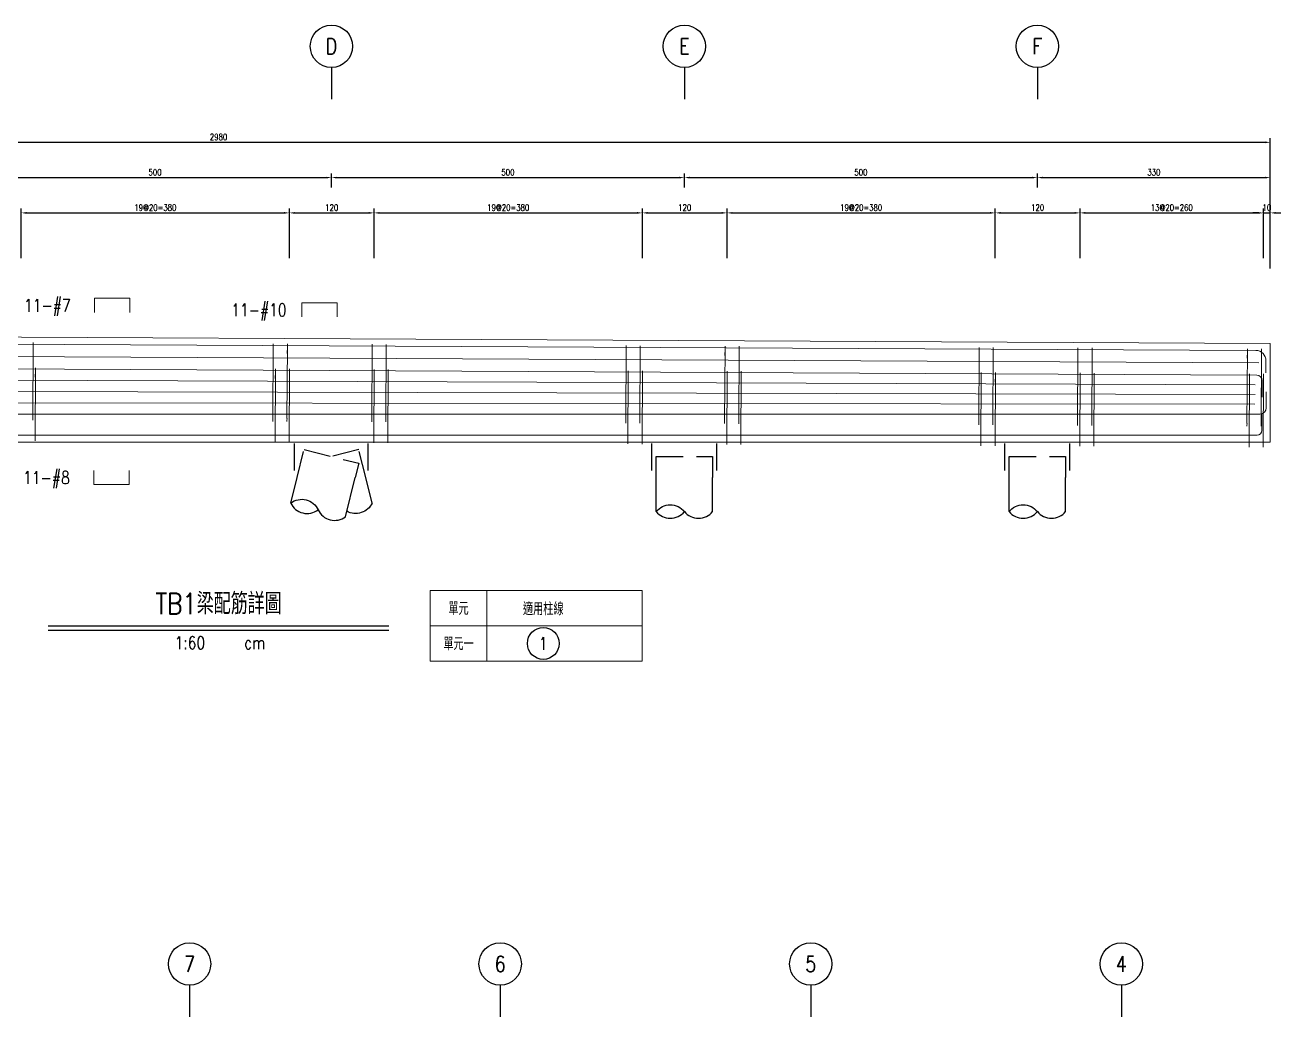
# Model space of a CAD drawing. Extents: x -4754 to 4976, y -19960 to 3841.
# Drawn here: x 951 to 2730, y -12514 to -11109 of the extents above; entities that cross this region are included whole.
import ezdxf
from ezdxf.enums import TextEntityAlignment as Align

# ---------------------------------------------------------------- set-up
doc = ezdxf.new("R2010")
doc.units = 0
doc.header["$LTSCALE"] = 3
doc.linetypes.add('DASHED', pattern=[19.05, 12.7, -6.35])
doc.layers.get('0').update_dxf_attribs({"linetype": 'CONTINUOUS'})
doc.layers.add('HB_0', color=7, linetype='CONTINUOUS', transparency=0.5)
for name, color, linetype in [('HB_DIM', 1, 'CONTINUOUS'), ('HB_SYMBOLS', 7, 'CONTINUOUS'), ('HB_TXT_CTEXT', 2, 'CONTINUOUS'), ('鋼筋', 3, 'CONTINUOUS')]:
    doc.layers.add(name, color=color, linetype=linetype)
doc.styles.get("Standard").update_dxf_attribs({"font": 'ROMANS.shx', "width": 0.8, "bigfont": 'chineset.shx'})
doc.dimstyles.new('30', dxfattribs={"dimscale": 3, "dimtxt": 3, "dimasz": 2.5, "dimexe": 2, "dimexo": 2, "dimgap": 1, "dimtad": 1, "dimdsep": 46, "dimtxsty": 'Standard', "dimcen": 0, "dimclrd": 256, "dimclre": 256, "dimclrt": 2, "dimadec": 0, "dimazin": 0, "dimtfac": 1, "dimtix": 1, "dimtmove": 2, "dimatfit": 3, "dimfxl": 1, "dimtolj": 1, "dimtzin": 0, "dimarcsym": 0})

# ---------------------------------------------------------------- blocks, each defined once
blk = doc.blocks.new('pile_racked_Transverse')
at = {"layer": 'HB_0', "color": 252, "linetype": 'DASHED'}
for p, q in [((-52.2, -40), (-52.2, 0)), ((52.2, -40), (52.2, 0))]:
    blk.add_line(p, q, dxfattribs=at)
at = {"layer": 'HB_0', "linetype": 'Continuous'}
for p, q in [((-57.7, -86), (-48.7, -50)), ((19.9, -105.4), (33.7, -50)), ((57.7, -86), (48.7, -50))]:
    blk.add_line(p, q, dxfattribs=at)
at = {"layer": 'HB_0', "color": 252, "linetype": 'DASHED'}
for points in [[(-48.7, -50), (-38.8, -10.3), (38.8, -29.7), (33.7, -50)], [(48.7, -50), (38.8, -10.3), (0, -20)]]:
    blk.add_lwpolyline(points, dxfattribs=at)
at = {"layer": 'HB_0', "linetype": 'Continuous'}
for points in [[(-57.7, -86, -0.48), (-18.9, -95.7, 0.48), (19.9, -105.4, 0.48)], [(-57.7, -86, 0.48), (-18.9, -95.7, 0.48)], [(57.7, -86, -0.439137), (21.8, -97.6, -0.439137)]]:
    blk.add_lwpolyline(points, format="xyb", dxfattribs=at)
blk = doc.blocks.new('pile_vertical')
at = {"color": 252, "linetype": 'DASHED'}
for p, q in [((-46, -40), (-46, 0)), ((46, -40), (46, 0))]:
    blk.add_line(p, q, dxfattribs=at)
at = {"linetype": 'Continuous'}
for p, q in [((-40, -98.1), (-40, -50)), ((40, -98.1), (40, -50))]:
    blk.add_line(p, q, dxfattribs=at)
at = {"color": 252, "linetype": 'DASHED'}
blk.add_lwpolyline([(-40, -50), (-40, -20), (40, -20), (40, -50)], dxfattribs=at)
at = {"linetype": 'Continuous'}
for points in [[(-40, -98.1, -0.48), (0, -98.1, 0.48), (40, -98.1, 0.48)], [(-40, -98.1, 0.48), (0, -98.1, 0.48)]]:
    blk.add_lwpolyline(points, format="xyb", dxfattribs=at)
blk = doc.blocks.new('line_guide')
at = {"color": 4, "linetype": 'Continuous'}
blk.add_line((0, 0), (0, -45), dxfattribs=at)
blk.add_circle((0, 30), 30, dxfattribs=at)
at = {"color": 4, "linetype": 'Continuous', "width": 0.8}
blk.add_attdef('A', text='', height=22.5, dxfattribs=at).set_placement((0, 30), align=Align.MIDDLE)
blk = doc.blocks.new('title_beam')
at = {"color": 3, "linetype": 'Continuous'}
blk.add_line((-241.2, 0), (241.2, 0), dxfattribs=at)
at = {"color": 1, "linetype": 'Continuous'}
blk.add_line((-241.2, -6), (241.2, -6), dxfattribs=at)
at = {"color": 3, "linetype": 'Continuous', "width": 0.8}
blk.add_attdef('TITLE', text='', height=30, dxfattribs=at).set_placement((0, 33), align=Align.MIDDLE)
at = {"linetype": 'Continuous', "width": 0.8}
blk.add_attdef('SCALE', text='', height=18, dxfattribs=at).set_placement((-40.6, -24), align=Align.MIDDLE)
blk.add_attdef('CM', (36.5, -33), '', height=18, dxfattribs=at)
blk = doc.blocks.new('line_tag')
at = {"layer": 'HB_SYMBOLS', "color": 4, "linetype": 'Continuous'}
blk.add_circle((0, 0), 22.5, dxfattribs=at)
at = {"color": 4, "linetype": 'Continuous', "width": 0.8}
blk.add_attdef('A', text='', height=18, dxfattribs=at).set_placement((0, 0), align=Align.MIDDLE)
blk = doc.blocks.new('*D300')
at = {"layer": 'HB_DIM', "linetype": 'Continuous', "lineweight": -2}
for p, q in [((945.1, -11438.8), (945.1, -11368.8)), ((952.6, -11374.8), (1317.5, -11374.8)), ((1325, -11438.8), (1325, -11368.8))]:
    blk.add_line(p, q, dxfattribs=at)
at = {"layer": 'HB_DIM'}
for points in [[(952.6, -11373.6), (952.6, -11376.1), (945.1, -11374.8)], [(1317.5, -11376.1), (1317.5, -11373.6), (1325, -11374.8)]]:
    blk.add_solid(points, dxfattribs=at)
at = {"layer": 'HB_DIM', "color": 2, "linetype": 'Continuous', "insert": (1135.1, -11367.3), "char_height": 9, "attachment_point": 5, "rotation": 0}
blk.add_mtext('\\A1;19@20=380', dxfattribs=at)
blk = doc.blocks.new('*D301')
at = {"layer": 'HB_DIM', "linetype": 'Continuous', "lineweight": -2}
for p, q in [((1325, -11438.8), (1325, -11368.8)), ((1332.5, -11374.8), (1437.5, -11374.8)), ((1445, -11438.8), (1445, -11368.8))]:
    blk.add_line(p, q, dxfattribs=at)
at = {"layer": 'HB_DIM'}
for points in [[(1332.5, -11373.6), (1332.5, -11376.1), (1325, -11374.8)], [(1437.5, -11376.1), (1437.5, -11373.6), (1445, -11374.8)]]:
    blk.add_solid(points, dxfattribs=at)
at = {"layer": 'HB_DIM', "color": 2, "linetype": 'Continuous', "insert": (1385, -11367.3), "char_height": 9, "attachment_point": 5, "rotation": 0}
blk.add_mtext('\\A1;120', dxfattribs=at)
blk = doc.blocks.new('*D302')
at = {"layer": 'HB_DIM', "linetype": 'Continuous', "lineweight": -2}
for p, q in [((1445, -11438.8), (1445, -11368.8)), ((1452.5, -11374.8), (1817.5, -11374.8)), ((1825, -11438.8), (1825, -11368.8))]:
    blk.add_line(p, q, dxfattribs=at)
at = {"layer": 'HB_DIM'}
for points in [[(1452.5, -11373.6), (1452.5, -11376.1), (1445, -11374.8)], [(1817.5, -11376.1), (1817.5, -11373.6), (1825, -11374.8)]]:
    blk.add_solid(points, dxfattribs=at)
at = {"layer": 'HB_DIM', "color": 2, "linetype": 'Continuous', "insert": (1635, -11367.3), "char_height": 9, "attachment_point": 5, "rotation": 0}
blk.add_mtext('\\A1;19@20=380', dxfattribs=at)
blk = doc.blocks.new('*D303')
at = {"layer": 'HB_DIM', "linetype": 'Continuous', "lineweight": -2}
for p, q in [((1825, -11438.8), (1825, -11368.8)), ((1832.5, -11374.8), (1937.5, -11374.8)), ((1945, -11438.8), (1945, -11368.8))]:
    blk.add_line(p, q, dxfattribs=at)
at = {"layer": 'HB_DIM'}
for points in [[(1832.5, -11373.6), (1832.5, -11376.1), (1825, -11374.8)], [(1937.5, -11376.1), (1937.5, -11373.6), (1945, -11374.8)]]:
    blk.add_solid(points, dxfattribs=at)
at = {"layer": 'HB_DIM', "color": 2, "linetype": 'Continuous', "insert": (1885, -11367.3), "char_height": 9, "attachment_point": 5, "rotation": 0}
blk.add_mtext('\\A1;120', dxfattribs=at)
blk = doc.blocks.new('*D304')
at = {"layer": 'HB_DIM', "linetype": 'Continuous', "lineweight": -2}
for p, q in [((1945, -11438.8), (1945, -11368.8)), ((1952.5, -11374.8), (2317.5, -11374.8)), ((2325, -11438.8), (2325, -11368.8))]:
    blk.add_line(p, q, dxfattribs=at)
at = {"layer": 'HB_DIM'}
for points in [[(1952.5, -11373.6), (1952.5, -11376.1), (1945, -11374.8)], [(2317.5, -11376.1), (2317.5, -11373.6), (2325, -11374.8)]]:
    blk.add_solid(points, dxfattribs=at)
at = {"layer": 'HB_DIM', "color": 2, "linetype": 'Continuous', "insert": (2135, -11367.3), "char_height": 9, "attachment_point": 5, "rotation": 0}
blk.add_mtext('\\A1;19@20=380', dxfattribs=at)
blk = doc.blocks.new('*D305')
at = {"layer": 'HB_DIM', "linetype": 'Continuous', "lineweight": -2}
for p, q in [((2325, -11438.8), (2325, -11368.8)), ((2332.5, -11374.8), (2437.5, -11374.8)), ((2445, -11438.8), (2445, -11368.8))]:
    blk.add_line(p, q, dxfattribs=at)
at = {"layer": 'HB_DIM'}
for points in [[(2332.5, -11373.6), (2332.5, -11376.1), (2325, -11374.8)], [(2437.5, -11376.1), (2437.5, -11373.6), (2445, -11374.8)]]:
    blk.add_solid(points, dxfattribs=at)
at = {"layer": 'HB_DIM', "color": 2, "linetype": 'Continuous', "insert": (2385, -11367.3), "char_height": 9, "attachment_point": 5, "rotation": 0}
blk.add_mtext('\\A1;120', dxfattribs=at)
blk = doc.blocks.new('*D306')
at = {"layer": 'HB_DIM', "linetype": 'Continuous', "lineweight": -2}
for p, q in [((2445, -11438.8), (2445, -11368.8)), ((2452.5, -11374.8), (2697.5, -11374.8)), ((2705, -11438.8), (2705, -11368.8))]:
    blk.add_line(p, q, dxfattribs=at)
at = {"layer": 'HB_DIM'}
for points in [[(2452.5, -11373.6), (2452.5, -11376.1), (2445, -11374.8)], [(2697.5, -11376.1), (2697.5, -11373.6), (2705, -11374.8)]]:
    blk.add_solid(points, dxfattribs=at)
at = {"layer": 'HB_DIM', "color": 2, "linetype": 'Continuous', "insert": (2575, -11367.3), "char_height": 9, "attachment_point": 5, "rotation": 0}
blk.add_mtext('\\A1;13@20=260', dxfattribs=at)
blk = doc.blocks.new('*D307')
at = {"layer": 'HB_DIM', "linetype": 'Continuous', "lineweight": -2}
for p, q in [((2697.5, -11374.8), (2690, -11374.8)), ((2705, -11438.8), (2705, -11368.8)), ((2705, -11374.8), (2714.6, -11374.8)), ((2714.6, -11438.8), (2714.6, -11368.8)), ((2722.1, -11374.8), (2729.6, -11374.8))]:
    blk.add_line(p, q, dxfattribs=at)
at = {"layer": 'HB_DIM'}
for points in [[(2697.5, -11376.1), (2697.5, -11373.6), (2705, -11374.8)], [(2722.1, -11373.6), (2722.1, -11376.1), (2714.6, -11374.8)]]:
    blk.add_solid(points, dxfattribs=at)
at = {"layer": 'HB_DIM', "color": 2, "linetype": 'Continuous', "insert": (2709.8, -11367.3), "char_height": 9, "attachment_point": 5, "rotation": 0}
blk.add_mtext('\\A1;10', dxfattribs=at)
blk = doc.blocks.new('*D308')
at = {"layer": 'HB_DIM', "linetype": 'Continuous', "lineweight": -2}
for p, q in [((-265.4, -11438.8), (-265.4, -11268.8)), ((-257.9, -11274.8), (2707.1, -11274.8)), ((2714.6, -11453.8), (2714.6, -11268.8))]:
    blk.add_line(p, q, dxfattribs=at)
at = {"layer": 'HB_DIM'}
for points in [[(-257.9, -11273.6), (-257.9, -11276.1), (-265.4, -11274.8)], [(2707.1, -11276.1), (2707.1, -11273.6), (2714.6, -11274.8)]]:
    blk.add_solid(points, dxfattribs=at)
at = {"layer": 'HB_DIM', "color": 2, "linetype": 'Continuous', "insert": (1224.6, -11267.3), "char_height": 9, "attachment_point": 5, "rotation": 0}
blk.add_mtext('\\A1;2980', dxfattribs=at)
blk = doc.blocks.new('*D312')
at = {"layer": 'HB_DIM', "linetype": 'Continuous', "lineweight": -2}
for p, q in [((884.6, -11338.8), (884.6, -11318.8)), ((892.1, -11324.8), (1377.1, -11324.8)), ((1384.6, -11338.8), (1384.6, -11318.8))]:
    blk.add_line(p, q, dxfattribs=at)
at = {"layer": 'HB_DIM'}
for points in [[(892.1, -11323.6), (892.1, -11326.1), (884.6, -11324.8)], [(1377.1, -11326.1), (1377.1, -11323.6), (1384.6, -11324.8)]]:
    blk.add_solid(points, dxfattribs=at)
at = {"layer": 'HB_DIM', "color": 2, "linetype": 'Continuous', "insert": (1134.6, -11317.3), "char_height": 9, "attachment_point": 5, "rotation": 0}
blk.add_mtext('\\A1;500', dxfattribs=at)
blk = doc.blocks.new('*D313')
at = {"layer": 'HB_DIM', "linetype": 'Continuous', "lineweight": -2}
for p, q in [((1384.6, -11338.8), (1384.6, -11318.8)), ((1392.1, -11324.8), (1877.1, -11324.8)), ((1884.6, -11338.8), (1884.6, -11318.8))]:
    blk.add_line(p, q, dxfattribs=at)
at = {"layer": 'HB_DIM'}
for points in [[(1392.1, -11323.6), (1392.1, -11326.1), (1384.6, -11324.8)], [(1877.1, -11326.1), (1877.1, -11323.6), (1884.6, -11324.8)]]:
    blk.add_solid(points, dxfattribs=at)
at = {"layer": 'HB_DIM', "color": 2, "linetype": 'Continuous', "insert": (1634.6, -11317.3), "char_height": 9, "attachment_point": 5, "rotation": 0}
blk.add_mtext('\\A1;500', dxfattribs=at)
blk = doc.blocks.new('*D314')
at = {"layer": 'HB_DIM', "linetype": 'Continuous', "lineweight": -2}
for p, q in [((1884.6, -11338.8), (1884.6, -11318.8)), ((1892.1, -11324.8), (2377.1, -11324.8)), ((2384.6, -11338.8), (2384.6, -11318.8))]:
    blk.add_line(p, q, dxfattribs=at)
at = {"layer": 'HB_DIM'}
for points in [[(1892.1, -11323.6), (1892.1, -11326.1), (1884.6, -11324.8)], [(2377.1, -11326.1), (2377.1, -11323.6), (2384.6, -11324.8)]]:
    blk.add_solid(points, dxfattribs=at)
at = {"layer": 'HB_DIM', "color": 2, "linetype": 'Continuous', "insert": (2134.6, -11317.3), "char_height": 9, "attachment_point": 5, "rotation": 0}
blk.add_mtext('\\A1;500', dxfattribs=at)
blk = doc.blocks.new('*D315')
at = {"layer": 'HB_DIM', "linetype": 'Continuous', "lineweight": -2}
for p, q in [((2384.6, -11338.8), (2384.6, -11318.8)), ((2392.1, -11324.8), (2707.1, -11324.8)), ((2714.6, -11438.8), (2714.6, -11318.8))]:
    blk.add_line(p, q, dxfattribs=at)
at = {"layer": 'HB_DIM'}
for points in [[(2392.1, -11323.6), (2392.1, -11326.1), (2384.6, -11324.8)], [(2707.1, -11326.1), (2707.1, -11323.6), (2714.6, -11324.8)]]:
    blk.add_solid(points, dxfattribs=at)
at = {"layer": 'HB_DIM', "color": 2, "linetype": 'Continuous', "insert": (2549.6, -11317.3), "char_height": 9, "attachment_point": 5, "rotation": 0}
blk.add_mtext('\\A1;330', dxfattribs=at)

msp = doc.modelspace()

# ---------------------------------------------------------------- linework, layer by layer
at = {"layer": 'HB_0', "lineweight": 5}
msp.add_lwpolyline([(-265.427, -11699.802), (-265.427, -11544.802), (2714.573, -11559.802), (2714.573, -11699.802), (-265.427, -11699.802)], dxfattribs=at)
at = {"layer": 'HB_DIM', "color": 1, "linetype": 'Continuous'}
msp.add_lwpolyline([(1224.523, -11562.301, 0, 1.25, 0), (1224.523, -11547.301, 0, 0, 0), (1224.523, -11512.301, 0, 0, 0), (1242.523, -11512.301, 0, 0, 0)], format="xyseb", dxfattribs=at)
at = {"layer": 'HB_TXT_CTEXT', "color": 4, "lineweight": 5, "true_color": 0x00ffff}
for p, q in [((1604.573, -11909.802), (1604.573, -12009.802)), ((1524.573, -11959.802), (1824.573, -11959.802))]:
    msp.add_line(p, q, dxfattribs=at)
msp.add_lwpolyline([(1524.573, -11909.802), (1524.573, -12009.802), (1824.573, -12009.802), (1824.573, -11909.802), (1524.573, -11909.802)], dxfattribs=at)
at = {"layer": 'HB_TXT_CTEXT', "lineweight": 5}
for points in [[(1049.051, -11515.823, -84), (1049.051, -11495.823, -84), (1099.051, -11495.823, -84), (1099.051, -11515.823, -84)], [(1342.523, -11522.301, -72), (1342.523, -11502.301, -72), (1392.523, -11502.301, -72), (1392.523, -11522.301, -72)], [(1047.798, -11739.808, -84), (1047.798, -11759.808, -84), (1097.798, -11759.808, -84), (1097.798, -11739.808, -84)]]:
    msp.add_polyline3d(points, dxfattribs=at)
at = {"layer": '鋼筋', "lineweight": 5}
for p, q in [((-244.987, -11554.905, -72), (2694.033, -11569.698, -72)), ((-244.987, -11554.905, -56.4), (2694.033, -11569.698, -56.4)), ((-244.987, -11554.905, -40.8), (2694.033, -11569.698, -40.8)), ((-244.987, -11554.905, -25.2), (2694.033, -11569.698, -25.2)), ((-244.987, -11554.905, -9.6), (2694.033, -11569.698, -9.6)), ((-244.987, -11554.905, 6), (2694.033, -11569.698, 6)), ((-244.987, -11554.905, 21.6), (2694.033, -11569.698, 21.6)), ((-244.987, -11554.905, 37.2), (2694.033, -11569.698, 37.2)), ((-244.987, -11554.905, 52.8), (2694.033, -11569.698, 52.8)), ((-244.987, -11554.905, 68.4), (2694.033, -11569.698, 68.4)), ((-244.987, -11554.905, 84), (2694.033, -11569.698, 84)), ((962.1, -11562.579, 80.405), (961.587, -11664.438, 80.405)), ((961.587, -11664.438, -80.405), (962.1, -11562.579, -80.405)), ((962.052, -11572.119, 72.455), (962.1, -11562.579, 72.455)), ((962.1, -11562.579, -72.455), (962.052, -11572.119, -72.455)), ((-249.565, -11572.382, -72), (2698.435, -11587.221, -72)), ((-249.565, -11572.382, 84), (2698.435, -11587.221, 84)), ((1302.095, -11564.29, 80.405), (1301.583, -11666.149, 80.405)), ((1301.583, -11666.149, -80.405), (1302.095, -11564.29, -80.405)), ((1302.047, -11573.83, 72.455), (1302.095, -11564.29, 72.455)), ((1302.095, -11564.29, -72.455), (1302.047, -11573.83, -72.455)), ((1322.095, -11564.391, 80.405), (1321.582, -11666.25, 80.405)), ((1321.582, -11666.25, -80.405), (1322.095, -11564.391, -80.405)), ((1322.047, -11573.931, 72.455), (1322.095, -11564.391, 72.455)), ((1322.095, -11564.391, -72.455), (1322.047, -11573.931, -72.455)), ((1442.094, -11564.995, 80.405), (1441.581, -11666.854, 80.405)), ((1441.581, -11666.854, -80.405), (1442.094, -11564.995, -80.405)), ((1442.046, -11574.535, 72.455), (1442.094, -11564.995, 72.455)), ((1442.094, -11564.995, -72.455), (1442.046, -11574.535, -72.455)), ((1462.093, -11565.095, 80.405), (1461.581, -11666.955, 80.405)), ((1461.581, -11666.955, -80.405), (1462.093, -11565.095, -80.405)), ((1462.045, -11574.635, 72.455), (1462.093, -11565.095, 72.455)), ((1462.093, -11565.095, -72.455), (1462.045, -11574.635, -72.455)), ((1802.089, -11566.807, 80.405), (1801.576, -11668.666, 80.405)), ((1801.576, -11668.666, -80.405), (1802.089, -11566.807, -80.405)), ((1802.041, -11576.347, 72.455), (1802.089, -11566.807, 72.455)), ((1802.089, -11566.807, -72.455), (1802.041, -11576.347, -72.455)), ((1822.089, -11566.907, 80.405), (1821.576, -11668.767, 80.405)), ((1821.576, -11668.767, -80.405), (1822.089, -11566.907, -80.405)), ((1822.041, -11576.447, 72.455), (1822.089, -11566.907, 72.455)), ((1822.089, -11566.907, -72.455), (1822.041, -11576.447, -72.455)), ((1942.087, -11567.511, 80.405), (1941.575, -11669.371, 80.405)), ((1941.575, -11669.371, -80.405), (1942.087, -11567.511, -80.405)), ((1942.039, -11577.051, 72.455), (1942.087, -11567.511, 72.455)), ((1942.087, -11567.511, -72.455), (1942.039, -11577.051, -72.455)), ((1962.087, -11567.612, 80.405), (1961.574, -11669.471, 80.405)), ((1961.574, -11669.471, -80.405), (1962.087, -11567.612, -80.405)), ((1962.039, -11577.152, 72.455), (1962.087, -11567.612, 72.455)), ((1962.087, -11567.612, -72.455), (1962.039, -11577.152, -72.455)), ((2302.083, -11569.324, 80.405), (2301.57, -11671.183, 80.405)), ((2301.57, -11671.183, -80.405), (2302.083, -11569.324, -80.405)), ((2302.035, -11578.863, 72.455), (2302.083, -11569.324, 72.455)), ((2302.083, -11569.324, -72.455), (2302.035, -11578.863, -72.455)), ((2322.082, -11569.424, 80.405), (2321.57, -11671.284, 80.405)), ((2321.57, -11671.284, -80.405), (2322.082, -11569.424, -80.405)), ((2322.034, -11578.964, 72.455), (2322.082, -11569.424, 72.455)), ((2322.082, -11569.424, -72.455), (2322.034, -11578.964, -72.455)), ((2442.081, -11570.028, 80.405), (2441.568, -11671.888, 80.405)), ((2441.568, -11671.888, -80.405), (2442.081, -11570.028, -80.405)), ((2442.033, -11579.568, 72.455), (2442.081, -11570.028, 72.455)), ((2442.081, -11570.028, -72.455), (2442.033, -11579.568, -72.455)), ((2462.081, -11570.129, 80.405), (2461.568, -11671.988, 80.405)), ((2461.568, -11671.988, -80.405), (2462.081, -11570.129, -80.405)), ((2462.033, -11579.669, 72.455), (2462.081, -11570.129, 72.455)), ((2462.081, -11570.129, -72.455), (2462.033, -11579.669, -72.455)), ((2682.078, -11571.236, 80.405), (2681.565, -11673.096, 80.405)), ((2681.565, -11673.096, -80.405), (2682.078, -11571.236, -80.405)), ((2682.03, -11580.776, 72.455), (2682.078, -11571.236, 72.455)), ((2682.078, -11571.236, -72.455), (2682.03, -11580.776, -72.455)), ((2702.078, -11571.337, 80.405), (2701.565, -11673.196, 80.405)), ((2701.565, -11673.196, -80.405), (2702.078, -11571.337, -80.405)), ((2702.03, -11580.877, 72.455), (2702.078, -11571.337, 72.455)), ((2702.078, -11571.337, -72.455), (2702.03, -11580.877, -72.455)), ((-245.103, -11589.902, -84), (2695.282, -11604.703, -84)), ((-245.103, -11589.902, -67.2), (2695.282, -11604.703, -67.2)), ((-245.103, -11589.902, -50.4), (2695.282, -11604.703, -50.4)), ((-245.103, -11589.902, -33.6), (2695.282, -11604.703, -33.6)), ((-245.103, -11589.902, -16.8), (2695.282, -11604.703, -16.8)), ((-245.103, -11589.902), (2695.282, -11604.703)), ((-245.103, -11589.902, 16.8), (2695.282, -11604.703, 16.8)), ((-245.103, -11589.902, 33.6), (2695.282, -11604.703, 33.6)), ((-245.103, -11589.902, 50.4), (2695.282, -11604.703, 50.4)), ((-245.103, -11589.902, 67.2), (2695.282, -11604.703, 67.2)), ((-245.103, -11589.902, 84), (2695.282, -11604.703, 84)), ((965.101, -11598.126, 85.905), (964.618, -11693.983, 85.905)), ((964.618, -11693.983, -85.905), (965.101, -11598.126, -85.905)), ((965.053, -11607.666, 77.955), (965.101, -11598.126, 77.955)), ((965.101, -11598.126, -77.955), (965.053, -11607.666, -77.955)), ((2708.45, -11584.261, -72), (2708.364, -11601.381, -72)), ((2708.45, -11584.261, -56.4), (2708.364, -11601.381, -56.4)), ((2708.45, -11584.261, -40.8), (2708.364, -11601.381, -40.8)), ((2708.45, -11584.261, -25.2), (2708.364, -11601.381, -25.2)), ((2708.45, -11584.261, -9.6), (2708.364, -11601.381, -9.6)), ((2708.45, -11584.261, 6), (2708.364, -11601.381, 6)), ((2708.45, -11584.261, 21.6), (2708.364, -11601.381, 21.6)), ((2708.45, -11584.261, 37.2), (2708.364, -11601.381, 37.2)), ((2708.45, -11584.261, 52.8), (2708.364, -11601.381, 52.8)), ((2708.45, -11584.261, 68.4), (2708.364, -11601.381, 68.4)), ((2708.45, -11584.261, 84), (2708.364, -11601.381, 84)), ((-242.961, -11607.406, -84), (2692.983, -11618.449, -84)), ((-242.961, -11607.406, 84), (2692.983, -11618.449, 84)), ((1305.096, -11599.837, 85.905), (1304.614, -11695.695, 85.905)), ((1304.614, -11695.695, -85.905), (1305.096, -11599.837, -85.905)), ((1305.048, -11609.377, 77.955), (1305.096, -11599.837, 77.955)), ((1305.096, -11599.837, -77.955), (1305.048, -11609.377, -77.955)), ((1325.096, -11599.938, 85.905), (1324.614, -11695.795, 85.905)), ((1324.614, -11695.795, -85.905), (1325.096, -11599.938, -85.905)), ((1325.048, -11609.478, 77.955), (1325.096, -11599.938, 77.955)), ((1325.096, -11599.938, -77.955), (1325.048, -11609.478, -77.955)), ((1445.095, -11600.542, 85.905), (1444.612, -11696.4, 85.905)), ((1444.612, -11696.4, -85.905), (1445.095, -11600.542, -85.905)), ((1445.047, -11610.082, 77.955), (1445.095, -11600.542, 77.955)), ((1445.095, -11600.542, -77.955), (1445.047, -11610.082, -77.955)), ((1465.094, -11600.643, 85.905), (1464.612, -11696.5, 85.905)), ((1464.612, -11696.5, -85.905), (1465.094, -11600.643, -85.905)), ((1465.046, -11610.183, 77.955), (1465.094, -11600.643, 77.955)), ((1465.094, -11600.643, -77.955), (1465.046, -11610.183, -77.955)), ((1805.09, -11602.354, 85.905), (1804.608, -11698.212, 85.905)), ((1804.608, -11698.212, -85.905), (1805.09, -11602.354, -85.905)), ((1805.042, -11611.894, 77.955), (1805.09, -11602.354, 77.955)), ((1805.09, -11602.354, -77.955), (1805.042, -11611.894, -77.955)), ((1825.09, -11602.455, 85.905), (1824.607, -11698.312, 85.905)), ((1824.607, -11698.312, -85.905), (1825.09, -11602.455, -85.905)), ((1825.042, -11611.995, 77.955), (1825.09, -11602.455, 77.955)), ((1825.09, -11602.455, -77.955), (1825.042, -11611.995, -77.955)), ((1945.088, -11603.059, 85.905), (1944.606, -11698.916, 85.905)), ((1944.606, -11698.916, -85.905), (1945.088, -11603.059, -85.905)), ((1945.04, -11612.599, 77.955), (1945.088, -11603.059, 77.955)), ((1945.088, -11603.059, -77.955), (1945.04, -11612.599, -77.955)), ((1965.088, -11603.159, 85.905), (1964.606, -11699.017, 85.905)), ((1964.606, -11699.017, -85.905), (1965.088, -11603.159, -85.905)), ((1965.04, -11612.699, 77.955), (1965.088, -11603.159, 77.955)), ((1965.088, -11603.159, -77.955), (1965.04, -11612.699, -77.955)), ((2305.084, -11604.871, 85.905), (2304.601, -11700.728, 85.905)), ((2304.601, -11700.728, -85.905), (2305.084, -11604.871, -85.905)), ((2305.036, -11614.411, 77.955), (2305.084, -11604.871, 77.955)), ((2305.084, -11604.871, -77.955), (2305.036, -11614.411, -77.955)), ((2325.084, -11604.971, 85.905), (2324.601, -11700.829, 85.905)), ((2324.601, -11700.829, -85.905), (2325.084, -11604.971, -85.905)), ((2325.036, -11614.511, 77.955), (2325.084, -11604.971, 77.955)), ((2325.084, -11604.971, -77.955), (2325.036, -11614.511, -77.955)), ((2445.082, -11605.575, 85.905), (2444.6, -11701.433, 85.905)), ((2444.6, -11701.433, -85.905), (2445.082, -11605.575, -85.905)), ((2445.034, -11615.115, 77.955), (2445.082, -11605.575, 77.955)), ((2445.082, -11605.575, -77.955), (2445.034, -11615.115, -77.955)), ((2465.082, -11605.676, 85.905), (2464.599, -11701.534, 85.905)), ((2464.599, -11701.534, -85.905), (2465.082, -11605.676, -85.905)), ((2465.034, -11615.216, 77.955), (2465.082, -11605.676, 77.955)), ((2465.082, -11605.676, -77.955), (2465.034, -11615.216, -77.955)), ((2685.079, -11606.784, 85.905), (2684.596, -11702.641, 85.905)), ((2684.596, -11702.641, -85.905), (2685.079, -11606.784, -85.905)), ((2685.031, -11616.323, 77.955), (2685.079, -11606.784, 77.955)), ((2685.079, -11606.784, -77.955), (2685.031, -11616.323, -77.955)), ((2703.013, -11612.512, -84), (2702.895, -11635.852, -84)), ((2703.013, -11612.512, -67.2), (2702.895, -11635.852, -67.2)), ((2703.013, -11612.512, -50.4), (2702.895, -11635.852, -50.4)), ((2703.013, -11612.512, -33.6), (2702.895, -11635.852, -33.6)), ((2703.013, -11612.512, -16.8), (2702.895, -11635.852, -16.8)), ((2703.013, -11612.512), (2702.895, -11635.852)), ((2703.013, -11612.512, 16.8), (2702.895, -11635.852, 16.8)), ((2703.013, -11612.512, 33.6), (2702.895, -11635.852, 33.6)), ((2703.013, -11612.512, 50.4), (2702.895, -11635.852, 50.4)), ((2703.013, -11612.512, 67.2), (2702.895, -11635.852, 67.2)), ((2703.013, -11612.512, 84), (2702.895, -11635.852, 84)), ((2705.079, -11606.884, 85.905), (2704.596, -11702.742, 85.905)), ((2704.596, -11702.742, -85.905), (2705.079, -11606.884, -85.905)), ((2705.031, -11616.424, 77.955), (2705.079, -11606.884, 77.955)), ((2705.079, -11606.884, -77.955), (2705.031, -11616.424, -77.955)), ((-243.049, -11624.898, -84), (2692.906, -11632.206, -84)), ((-243.049, -11624.898, 84), (2692.906, -11632.206, 84)), ((2708.819, -11650.927, -84), (2708.932, -11628.502, -84)), ((2708.819, -11650.927, -67.2), (2708.932, -11628.502, -67.2)), ((2708.819, -11650.927, -50.4), (2708.932, -11628.502, -50.4)), ((2708.819, -11650.927, -33.6), (2708.932, -11628.502, -33.6)), ((2708.819, -11650.927, -16.8), (2708.932, -11628.502, -16.8)), ((2708.819, -11650.927), (2708.932, -11628.502)), ((2708.819, -11650.927, 16.8), (2708.932, -11628.502, 16.8)), ((2708.819, -11650.927, 33.6), (2708.932, -11628.502, 33.6)), ((2708.819, -11650.927, 50.4), (2708.932, -11628.502, 50.4)), ((2708.819, -11650.927, 67.2), (2708.932, -11628.502, 67.2)), ((2708.819, -11650.927, 84), (2708.932, -11628.502, 84)), ((-243.137, -11642.39, -84), (2692.825, -11645.964, -84)), ((-243.137, -11642.39, 84), (2692.825, -11645.964, 84)), ((-250.29, -11659.832, -84), (2699.93, -11659.772, -84)), ((-250.29, -11659.832, -67.2), (2699.93, -11659.772, -67.2)), ((-250.29, -11659.832, -50.4), (2699.93, -11659.772, -50.4)), ((-250.29, -11659.832, -33.6), (2699.93, -11659.772, -33.6)), ((-250.29, -11659.832, -16.8), (2699.93, -11659.772, -16.8)), ((-250.29, -11659.832), (2699.93, -11659.772)), ((-250.29, -11659.832, 16.8), (2699.93, -11659.772, 16.8)), ((-250.29, -11659.832, 33.6), (2699.93, -11659.772, 33.6)), ((-250.29, -11659.832, 50.4), (2699.93, -11659.772, 50.4)), ((-250.29, -11659.832, 67.2), (2699.93, -11659.772, 67.2)), ((-250.29, -11659.832, 84), (2699.93, -11659.772, 84)), ((961.567, -11668.413, 76.43), (961.567, -11668.413, -76.43)), ((1301.563, -11670.124, 76.43), (1301.563, -11670.124, -76.43)), ((2702.657, -11683.09, -84), (2702.78, -11658.787, -84)), ((2702.657, -11683.09, -67.2), (2702.78, -11658.787, -67.2)), ((2702.657, -11683.09, -50.4), (2702.78, -11658.787, -50.4)), ((2702.657, -11683.09, -33.6), (2702.78, -11658.787, -33.6)), ((2702.657, -11683.09, -16.8), (2702.78, -11658.787, -16.8)), ((2702.657, -11683.09), (2702.78, -11658.787)), ((2702.657, -11683.09, 16.8), (2702.78, -11658.787, 16.8)), ((2702.657, -11683.09, 33.6), (2702.78, -11658.787, 33.6)), ((2702.657, -11683.09, 50.4), (2702.78, -11658.787, 50.4)), ((2702.657, -11683.09, 67.2), (2702.78, -11658.787, 67.2)), ((2702.657, -11683.09, 84), (2702.78, -11658.787, 84)), ((1321.562, -11670.225, 76.43), (1321.562, -11670.225, -76.43)), ((1441.561, -11670.829, 76.43), (1441.561, -11670.829, -76.43)), ((1461.561, -11670.93, 76.43), (1461.561, -11670.93, -76.43)), ((1801.556, -11672.641, 76.43), (1801.556, -11672.641, -76.43)), ((1821.556, -11672.742, 76.43), (1821.556, -11672.742, -76.43)), ((1941.555, -11673.346, 76.43), (1941.555, -11673.346, -76.43)), ((1961.554, -11673.446, 76.43), (1961.554, -11673.446, -76.43)), ((2301.55, -11675.158, 76.43), (2301.55, -11675.158, -76.43)), ((2321.55, -11675.258, 76.43), (2321.55, -11675.258, -76.43)), ((2441.548, -11675.862, 76.43), (2441.548, -11675.862, -76.43)), ((2461.548, -11675.963, 76.43), (2461.548, -11675.963, -76.43)), ((2681.545, -11677.071, 76.43), (2681.545, -11677.071, -76.43)), ((2701.545, -11677.171, 76.43), (2701.545, -11677.171, -76.43)), ((-246.657, -11689.862, -84), (2695.973, -11689.742, -84)), ((-246.657, -11689.862, -67.2), (2695.973, -11689.742, -67.2)), ((-246.657, -11689.862, -50.4), (2695.973, -11689.742, -50.4)), ((-246.657, -11689.862, -33.6), (2695.973, -11689.742, -33.6)), ((-246.657, -11689.862, -16.8), (2695.973, -11689.742, -16.8)), ((-246.657, -11689.862), (2695.973, -11689.742)), ((-246.657, -11689.862, 16.8), (2695.973, -11689.742, 16.8)), ((-246.657, -11689.862, 33.6), (2695.973, -11689.742, 33.6)), ((-246.657, -11689.862, 50.4), (2695.973, -11689.742, 50.4)), ((-246.657, -11689.862, 67.2), (2695.973, -11689.742, 67.2)), ((-246.657, -11689.862, 84), (2695.973, -11689.742, 84)), ((964.598, -11697.958, 81.93), (964.598, -11697.958, -81.93)), ((1304.594, -11699.67, 81.93), (1304.594, -11699.67, -81.93)), ((1324.594, -11699.77, 81.93), (1324.594, -11699.77, -81.93)), ((1444.592, -11700.374, 81.93), (1444.592, -11700.374, -81.93)), ((1464.592, -11700.475, 81.93), (1464.592, -11700.475, -81.93)), ((1804.588, -11702.187, 81.93), (1804.588, -11702.187, -81.93)), ((1824.587, -11702.287, 81.93), (1824.587, -11702.287, -81.93)), ((1944.586, -11702.891, 81.93), (1944.586, -11702.891, -81.93)), ((1964.586, -11702.992, 81.93), (1964.586, -11702.992, -81.93)), ((2304.581, -11704.703, 81.93), (2304.581, -11704.703, -81.93)), ((2324.581, -11704.804, 81.93), (2324.581, -11704.804, -81.93)), ((2444.579, -11705.408, 81.93), (2444.579, -11705.408, -81.93)), ((2464.579, -11705.509, 81.93), (2464.579, -11705.509, -81.93)), ((2684.576, -11706.616, 81.93), (2684.576, -11706.616, -81.93)), ((2704.576, -11706.717, 81.93), (2704.576, -11706.717, -81.93))]:
    msp.add_line(p, q, dxfattribs=at)
at = {"layer": '鋼筋', "lineweight": 5, "extrusion": (0.999987, -0.005033, 0)}
for centre, start, end in [((-11557.589, 76.43, 1020.288), 270, 90), ((-11557.589, -76.43, 1020.288), 270, 90), ((-11557.589, 76.43, 1360.288), 270, 90), ((-11557.589, -76.43, 1360.288), 270, 90), ((-11557.589, 76.43, 1380.288), 270, 90), ((-11557.589, -76.43, 1380.288), 270, 90), ((-11557.589, 76.43, 1500.288), 270, 90), ((-11557.589, -76.43, 1500.288), 270, 90), ((-11557.589, 76.43, 1520.288), 270, 90), ((-11557.589, -76.43, 1520.288), 270, 90), ((-11557.589, 76.43, 1860.288), 270, 90), ((-11557.589, -76.43, 1860.288), 270, 90), ((-11557.589, 76.43, 1880.288), 270, 90), ((-11557.589, -76.43, 1880.288), 270, 90), ((-11557.589, 76.43, 2000.288), 270, 90), ((-11557.589, -76.43, 2000.288), 270, 90), ((-11557.589, 76.43, 2020.288), 270, 90), ((-11557.589, -76.43, 2020.288), 270, 90), ((-11557.589, 76.43, 2360.288), 270, 90), ((-11557.589, -76.43, 2360.288), 270, 90), ((-11557.589, 76.43, 2380.288), 270, 90), ((-11557.589, -76.43, 2380.288), 270, 90), ((-11557.589, 76.43, 2500.288), 270, 90), ((-11557.589, -76.43, 2500.288), 270, 90), ((-11557.589, 76.43, 2520.288), 270, 90), ((-11557.589, -76.43, 2520.288), 270, 90), ((-11557.589, 76.43, 2740.288), 270, 90), ((-11557.589, -76.43, 2740.288), 270, 90), ((-11557.589, 76.43, 2760.288), 270, 90), ((-11557.589, -76.43, 2760.288), 270, 90), ((-11593.121, 81.93, 1023.468), 270, 90), ((-11593.121, -81.93, 1023.468), 270, 90), ((-11593.121, 81.93, 1363.468), 270, 90), ((-11593.121, -81.93, 1363.468), 270, 90), ((-11593.121, 81.93, 1383.468), 270, 90), ((-11593.121, -81.93, 1383.468), 270, 90), ((-11593.121, 81.93, 1503.468), 270, 90), ((-11593.121, -81.93, 1503.468), 270, 90), ((-11593.121, 81.93, 1523.468), 270, 90), ((-11593.121, -81.93, 1523.468), 270, 90), ((-11593.121, 81.93, 1863.468), 270, 90), ((-11593.121, -81.93, 1863.468), 270, 90), ((-11593.121, 81.93, 1883.468), 270, 90), ((-11593.121, -81.93, 1883.468), 270, 90), ((-11593.121, 81.93, 2003.468), 270, 90), ((-11593.121, -81.93, 2003.468), 270, 90), ((-11593.121, 81.93, 2023.468), 270, 90), ((-11593.121, -81.93, 2023.468), 270, 90), ((-11593.121, 81.93, 2363.468), 270, 90), ((-11593.121, -81.93, 2363.468), 270, 90), ((-11593.121, 81.93, 2383.468), 270, 90), ((-11593.121, -81.93, 2383.468), 270, 90), ((-11593.121, 81.93, 2503.468), 270, 90), ((-11593.121, -81.93, 2503.468), 270, 90), ((-11593.121, 81.93, 2523.468), 270, 90), ((-11593.121, -81.93, 2523.468), 270, 90), ((-11593.121, 81.93, 2743.468), 270, 90), ((-11593.121, -81.93, 2743.468), 270, 90), ((-11593.121, 81.93, 2763.468), 270, 90), ((-11593.121, -81.93, 2763.468), 270, 90), ((-11659.45, 76.43, 1020.288), 90, 180), ((-11659.45, -76.43, 1020.288), 180, 270), ((-11659.45, 76.43, 1360.288), 90, 180), ((-11659.45, -76.43, 1360.288), 180, 270), ((-11659.45, 76.43, 1380.288), 90, 180), ((-11659.45, -76.43, 1380.288), 180, 270), ((-11659.45, 76.43, 1500.288), 90, 180), ((-11659.45, -76.43, 1500.288), 180, 270), ((-11659.45, 76.43, 1520.288), 90, 180), ((-11659.45, -76.43, 1520.288), 180, 270), ((-11659.45, 76.43, 1860.288), 90, 180), ((-11659.45, -76.43, 1860.288), 180, 270), ((-11659.45, 76.43, 1880.288), 90, 180), ((-11659.45, -76.43, 1880.288), 180, 270), ((-11659.45, 76.43, 2000.288), 90, 180), ((-11659.45, -76.43, 2000.288), 180, 270), ((-11659.45, 76.43, 2020.288), 90, 180), ((-11659.45, -76.43, 2020.288), 180, 270), ((-11659.45, 76.43, 2360.288), 90, 180), ((-11659.45, -76.43, 2360.288), 180, 270), ((-11659.45, 76.43, 2380.288), 90, 180), ((-11659.45, -76.43, 2380.288), 180, 270), ((-11659.45, 76.43, 2500.288), 90, 180), ((-11659.45, -76.43, 2500.288), 180, 270), ((-11659.45, 76.43, 2520.288), 90, 180), ((-11659.45, -76.43, 2520.288), 180, 270), ((-11659.45, 76.43, 2740.288), 90, 180), ((-11659.45, -76.43, 2740.288), 180, 270), ((-11659.45, 76.43, 2760.288), 90, 180), ((-11659.45, -76.43, 2760.288), 180, 270), ((-11688.98, 81.93, 1023.468), 90, 180), ((-11688.98, -81.93, 1023.468), 180, 270), ((-11688.98, 81.93, 1363.468), 90, 180), ((-11688.98, -81.93, 1363.468), 180, 270), ((-11688.98, 81.93, 1383.468), 90, 180), ((-11688.98, -81.93, 1383.468), 180, 270), ((-11688.98, 81.93, 1503.468), 90, 180), ((-11688.98, -81.93, 1503.468), 180, 270), ((-11688.98, 81.93, 1523.468), 90, 180), ((-11688.98, -81.93, 1523.468), 180, 270), ((-11688.98, 81.93, 1863.468), 90, 180), ((-11688.98, -81.93, 1863.468), 180, 270), ((-11688.98, 81.93, 1883.468), 90, 180), ((-11688.98, -81.93, 1883.468), 180, 270), ((-11688.98, 81.93, 2003.468), 90, 180), ((-11688.98, -81.93, 2003.468), 180, 270), ((-11688.98, 81.93, 2023.468), 90, 180), ((-11688.98, -81.93, 2023.468), 180, 270), ((-11688.98, 81.93, 2363.468), 90, 180), ((-11688.98, -81.93, 2363.468), 180, 270), ((-11688.98, 81.93, 2383.468), 90, 180), ((-11688.98, -81.93, 2383.468), 180, 270), ((-11688.98, 81.93, 2503.468), 90, 180), ((-11688.98, -81.93, 2503.468), 180, 270), ((-11688.98, 81.93, 2523.468), 90, 180), ((-11688.98, -81.93, 2523.468), 180, 270), ((-11688.98, 81.93, 2743.468), 90, 180), ((-11688.98, -81.93, 2743.468), 180, 270), ((-11688.98, 81.93, 2763.468), 90, 180), ((-11688.98, -81.93, 2763.468), 180, 270)]:
    msp.add_arc(centre, 3.975, start, end, dxfattribs=at)
at = {"layer": '鋼筋', "lineweight": 5, "extrusion": (0, 0, -1)}
for centre, radius, start in [((-2693.96, -11584.188, 72), 14.49, 90.288399), ((-2693.96, -11584.188, 56.4), 14.49, 90.288399), ((-2693.96, -11584.188, 40.8), 14.49, 90.288399), ((-2693.96, -11584.188, 25.2), 14.49, 90.288399), ((-2693.96, -11584.188, 9.6), 14.49, 90.288399), ((-2693.96, -11584.188, -6), 14.49, 90.288399), ((-2693.96, -11584.188, -21.6), 14.49, 90.288399), ((-2693.96, -11584.188, -37.2), 14.49, 90.288399), ((-2693.96, -11584.188, -52.8), 14.49, 90.288399), ((-2693.96, -11584.188, -68.4), 14.49, 90.288399), ((-2693.96, -11584.188, -84), 14.49, 90.288399), ((-2695.243, -11612.473, 84), 7.77, 90.288403), ((-2695.243, -11612.473, 67.2), 7.77, 90.288403), ((-2695.243, -11612.473, 50.4), 7.77, 90.288403), ((-2695.243, -11612.473, 33.6), 7.77, 90.288403), ((-2695.243, -11612.473, 16.8), 7.77, 90.288403), ((-2695.243, -11612.473), 7.77, 90.288403), ((-2695.243, -11612.473, -16.8), 7.77, 90.288403), ((-2695.243, -11612.473, -33.6), 7.77, 90.288403), ((-2695.243, -11612.473, -50.4), 7.77, 90.288403), ((-2695.243, -11612.473, -67.2), 7.77, 90.288403), ((-2695.243, -11612.473, -84), 7.77, 90.288403)]:
    msp.add_arc(centre, radius, start, 180.288399, dxfattribs=at)
at = {"layer": '鋼筋', "lineweight": 5}
for centre, radius, start in [((2699.929, -11650.882, -84), 8.89, 270.001166), ((2699.929, -11650.882, -67.2), 8.89, 270.001166), ((2699.929, -11650.882, -50.4), 8.89, 270.001166), ((2699.929, -11650.882, -33.6), 8.89, 270.001166), ((2699.929, -11650.882, -16.8), 8.89, 270.001166), ((2699.929, -11650.882), 8.89, 270.001166), ((2699.929, -11650.882, 16.8), 8.89, 270.001166), ((2699.929, -11650.882, 33.6), 8.89, 270.001166), ((2699.929, -11650.882, 50.4), 8.89, 270.001166), ((2699.929, -11650.882, 67.2), 8.89, 270.001166), ((2699.929, -11650.882, 84), 8.89, 270.001166), ((2695.972, -11683.057, -84), 6.685, 270.002342), ((2695.972, -11683.057, -67.2), 6.685, 270.002342), ((2695.972, -11683.057, -50.4), 6.685, 270.002342), ((2695.972, -11683.057, -33.6), 6.685, 270.002342), ((2695.972, -11683.057, -16.8), 6.685, 270.002342), ((2695.972, -11683.057), 6.685, 270.002342), ((2695.972, -11683.057, 16.8), 6.685, 270.002342), ((2695.972, -11683.057, 33.6), 6.685, 270.002342), ((2695.972, -11683.057, 50.4), 6.685, 270.002342), ((2695.972, -11683.057, 67.2), 6.685, 270.002342), ((2695.972, -11683.057, 84), 6.685, 270.002342)]:
    msp.add_arc(centre, radius, start, 359.711601, dxfattribs=at)

# ---------------------------------------------------------------- block references
at = {"layer": 'HB_0', "linetype": 'Continuous'}
for p, values in [((1384.573, -11168.802), {'A': 'D'}), ((1884.573, -11168.802), {'A': 'E'}), ((2384.573, -11168.802), {'A': 'F'}), ((1183.573, -12468.802), {'A': '7'}), ((1623.573, -12468.802), {'A': '6'}), ((2063.573, -12468.802), {'A': '5'}), ((2503.573, -12468.802), {'A': '4'})]:
    msp.add_blockref('line_guide', p, dxfattribs=at).add_auto_attribs(values)
for name, p in [('pile_racked_Transverse', (1384.573, -11699.802)), ('pile_vertical', (1884.573, -11699.802)), ('pile_vertical', (2384.573, -11699.802))]:
    msp.add_blockref(name, p, dxfattribs=at)
at = {"layer": 'HB_TXT_CTEXT', "linetype": 'Continuous'}
for name, p, values in [('title_beam', (1224.573, -11959.802), {'TITLE': 'TB1梁配筋詳圖', 'SCALE': '1:60', 'CM': 'cm'}), ('line_tag', (1684.573, -11984.802), {'A': '1'})]:
    msp.add_blockref(name, p, dxfattribs=at).add_auto_attribs(values)

# ---------------------------------------------------------------- texts
at = {"layer": 'HB_TXT_CTEXT', "linetype": 'Continuous', "width": 0.8}
for s, p in [('11-#7', (949.051, -11505.823, -84)), ('11-#10', (1242.523, -11512.301, -72)), ('11-#8', (947.798, -11749.808, -84))]:
    msp.add_text(s, height=18, dxfattribs=at).set_placement(p, align=Align.MIDDLE_LEFT)
for s, p in [('單元', (1564.573, -11934.802)), ('適用柱線', (1684.573, -11934.802)), ('單元一', (1564.573, -11984.802))]:
    msp.add_text(s, height=18, dxfattribs=at).set_placement(p, align=Align.MIDDLE)

# ---------------------------------------------------------------- dimensions: what is measured, and where the dimension line sits
at = {"layer": 'HB_DIM', "linetype": 'Continuous'}
for base, p1, p2, picture, middle in [((2714.573, -11274.802), (-265.427, -11444.802), (2714.573, -11459.802), '*D308', (1224.573, -11267.302)), ((1384.573, -11324.802), (884.573, -11344.802, -2953), (1384.573, -11344.802, -2453), '*D312', (1134.573, -11317.302)), ((1884.573, -11324.802), (1384.573, -11344.802, -2453), (1884.573, -11344.802, -1953), '*D313', (1634.573, -11317.302)), ((2384.573, -11324.802), (1884.573, -11344.802, -1953), (2384.573, -11344.802, -1453), '*D314', (2134.573, -11317.302)), ((2714.573, -11324.802), (2384.573, -11344.802, -1453), (2714.573, -11444.802), '*D315', (2549.573, -11317.302)), ((1445.047, -11374.802), (1325.048, -11444.802, 77.955), (1445.047, -11444.802, 77.955), '*D301', (1385.047, -11367.302)), ((1945.04, -11374.802), (1825.042, -11444.802, 77.955), (1945.04, -11444.802, 77.955), '*D303', (1885.041, -11367.302)), ((2445.034, -11374.802), (2325.036, -11444.802, 77.955), (2445.034, -11444.802, 77.955), '*D305', (2385.035, -11367.302)), ((2714.573, -11374.802), (2705.031, -11444.802, 77.955), (2714.573, -11444.802), '*D307', (2709.802, -11367.302))]:
    dim = msp.add_linear_dim(base=base, p1=p1, p2=p2, angle=0, dimstyle='30', override={"dimdec": 0, "dimpost": '<>'}, dxfattribs=at)
    dim.commit()
    dim.dimension.update_dxf_attribs({"geometry": picture, "text_midpoint": middle})
for base, p1, p2, text, picture, middle in [((1325.048, -11374.802), (945.053, -11444.802, 77.955), (1325.048, -11444.802, 77.955), '19@20=<>', '*D300', (1135.051, -11367.302)), ((1825.042, -11374.802), (1445.047, -11444.802, 77.955), (1825.042, -11444.802, 77.955), '19@20=<>', '*D302', (1635.044, -11367.302)), ((2325.036, -11374.802), (1945.04, -11444.802, 77.955), (2325.036, -11444.802, 77.955), '19@20=<>', '*D304', (2135.038, -11367.302)), ((2705.031, -11374.802), (2445.034, -11444.802, 77.955), (2705.031, -11444.802, 77.955), '13@20=<>', '*D306', (2575.032, -11367.302))]:
    dim = msp.add_linear_dim(base=base, p1=p1, p2=p2, angle=0, text=text, dimstyle='30', override={"dimdec": 0, "dimpost": '<>'}, dxfattribs=at)
    dim.commit()
    dim.dimension.update_dxf_attribs({"geometry": picture, "text_midpoint": middle})

doc.saveas('drawing.dxf')
